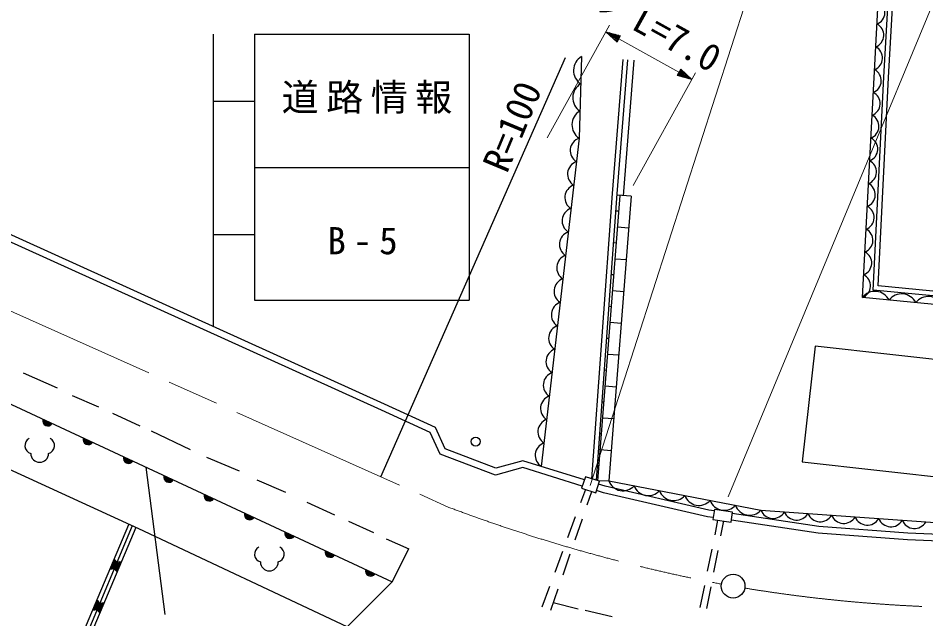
# Model space of a CAD drawing. Units: millimetres, scale not verified. Extents: x 40000 to 680000, y 20000 to 380000.
# Drawn here: x 116189 to 177384, y 272112 to 312591 of the extents above; entities that cross this region are included whole.
import ezdxf
from ezdxf.enums import TextEntityAlignment as Align

# ---------------------------------------------------------------- set-up
doc = ezdxf.new("R2010")
doc.units = ezdxf.units.MM
doc.header["$LTSCALE"] = 1000
doc.linetypes.add('CHAIN', pattern=[18.5, 12, -1.5, 3.5, -1.5])
for name, color, linetype, lineweight in [('M-BGD', 7, 'Continuous', 25), ('M-BMK', 2, 'CHAIN', 13), ('M-BMK-SRVR', 3, 'Continuous', 25), ('M-STR-HTXT', 7, 'Continuous', 13), ('M-STR-STRC', 7, 'Continuous', 25), ('M-STR-STRD', 7, 'Continuous', 25)]:
    doc.layers.add(name, color=color, linetype=linetype, lineweight=lineweight)
doc.styles.add('ＭＳ ゴシック', font='')
doc.styles.get('ＭＳ ゴシック').set_extended_font_data('MS Gothic')

msp = doc.modelspace()

# ---------------------------------------------------------------- linework, layer by layer
at = {"layer": 'M-BGD'}
for p, q in [((157003, 300628), (157724, 309750)), ((155263, 281421), (156767, 300647)), ((157515, 300588), (156015, 281416)), ((157515, 300588), (156568, 300662)), ((156684, 299575), (156490, 299590)), ((157347, 298445), (156600, 298503)), ((156516, 297432), (156335, 297446)), ((157180, 296301), (156432, 296360)), ((156348, 295288), (156179, 295301)), ((157012, 294158), (156264, 294216)), ((156180, 293145), (156023, 293157)), ((156844, 292014), (156096, 292073)), ((156013, 291001), (155868, 291012)), ((156676, 289871), (155929, 289929)), ((155845, 288858), (155712, 288868)), ((156509, 287727), (155761, 287786)), ((155677, 286714), (155557, 286724)), ((156341, 285584), (155593, 285643)), ((155509, 284571), (155401, 284579)), ((156173, 283441), (155425, 283499)), ((155342, 282427), (155245, 282435)), ((156015, 281416), (155387, 281380)), ((154428, 280833), (154093, 279924)), ((154560, 279793), (154871, 280690)), ((116749, 262086), (123651, 278474)), ((153747, 278986), (153228, 277579)), ((153742, 277431), (154233, 278848)), ((163346, 278769), (163147, 277784)), ((163569, 277710), (163761, 278709)), ((123882, 278377), (116980, 261989)), ((124119, 278277), (117217, 261889)), ((141406, 274617), (142520, 276832)), ((152882, 276641), (152363, 275233)), ((162949, 276804), (162652, 275334)), ((163097, 275255), (163380, 276728)), ((152923, 275068), (153414, 276486)), ((152017, 274295), (151498, 272888)), ((162454, 274353), (162157, 272883)), ((162626, 272800), (162909, 274273)), ((152104, 272706), (152596, 274124))]:
    msp.add_line(p, q, dxfattribs=at)
for points in [[(156015, 281416), (166260, 279437), (178973, 278531), (182488, 281354), (183181, 289398), (180287, 293073), (173113, 293766), (174410, 318339)], [(203067, 310980), (202588, 302421), (201789, 296793), (196285, 295692), (193923, 295301), (190425, 291555), (189378, 281718), (183305, 280955), (183962, 289637), (180926, 293579), (173841, 294254), (174552, 308618), (175102, 318437)], [(202749, 310997), (202270, 302453), (201505, 297061), (196227, 296006), (193764, 295598), (190120, 291695), (189087, 282003), (183652, 281320), (184289, 289735), (181094, 293883), (174175, 294542), (174870, 308601), (175420, 318419)], [(154160, 310001), (154001, 304497), (151456, 282384)], [(154870, 281548), (156264, 300767), (156975, 309805)], [(155174, 281449), (156574, 300744), (157284, 309781)], [(154361, 281482), (150218, 282768), (148385, 282275), (144967, 283561), (144318, 285000), (140879, 286589), (95973, 306920)], [(154222, 281054), (150209, 282300), (148362, 281803), (144633, 283205), (143976, 284661), (140692, 286179), (95787, 306510)], [(89577, 298562), (105819, 291161), (141406, 274617)], [(124317, 278187), (105148, 286967), (105819, 291161)], [(216272, 283359), (199823, 279493), (196753, 279052), (192891, 278485), (188422, 278026), (180465, 277708), (176176, 277884), (170163, 278344), (164336, 279206)], [(216375, 282921), (199907, 279051), (196817, 278607), (192947, 278038), (188454, 277577), (180464, 277257), (176150, 277435), (170113, 277896), (164271, 278761)], [(163111, 279388), (162757, 279440), (155759, 281048), (155323, 281183)], [(163047, 278942), (162673, 278997), (155642, 280613), (155185, 280755)], [(141406, 274617), (138372, 271583), (124317, 278187)]]:
    msp.add_lwpolyline(points, dxfattribs=at)
for points in [[(169047, 282704), (179523, 281532), (180393, 289310), (169918, 290482)], [(154177, 280915), (155136, 280604), (155387, 281380), (154429, 281691)], [(163028, 278815), (164253, 278638), (164350, 279306), (163125, 279484)]]:
    msp.add_lwpolyline(points, close=True, dxfattribs=at)
for centre, radius, start, end in [((173785, 312982), 841, 290.9173, 63.04409), ((173704, 311446), 841, 290.9173, 63.04409), ((173623, 309910), 841, 290.9173, 63.04409), ((154726, 309066), 1092, 121.17371, 235.50038), ((173542, 308374), 841, 290.9173, 63.04409), ((154673, 307232), 1092, 121.17371, 235.50038), ((173461, 306838), 841, 290.9173, 63.04409), ((154619, 305397), 1092, 121.17371, 235.50038), ((173380, 305303), 841, 290.9173, 63.04409), ((154289, 303663), 882, 109.09925, 237.77355), ((173299, 303767), 841, 290.9173, 63.04409), ((154107, 302084), 882, 109.09925, 237.77355), ((173218, 302231), 841, 290.9173, 63.04409), ((153926, 300504), 882, 109.09925, 237.77355), ((173137, 300695), 841, 290.9173, 63.04409), ((173056, 299159), 841, 290.9173, 63.04409), ((153744, 298925), 882, 109.09925, 237.77355), ((153562, 297345), 882, 109.09925, 237.77355), ((172975, 297623), 841, 290.9173, 63.04409), ((172894, 296087), 841, 290.9173, 63.04409), ((153380, 295766), 882, 109.09925, 237.77355), ((153199, 294186), 882, 109.09925, 237.77355), ((172813, 294551), 841, 290.9173, 63.04409), ((173956, 293120), 1062, 26.42169, 142.55042), ((175749, 292947), 1062, 26.42169, 142.55042), ((177543, 292774), 1062, 26.42169, 142.55042), ((153017, 292607), 882, 109.09925, 237.77355), ((152835, 291027), 882, 109.09925, 237.77355), ((152654, 289448), 882, 109.09925, 237.77355), ((152472, 287868), 882, 109.09925, 237.77355), ((152290, 286289), 882, 109.09925, 237.77355), ((118195, 285467), 354, 163.86317, 326.26835), ((118195, 285467), 283, 166.08721, 324.04431), ((118195, 285467), 212, 169.83353, 320.29798), ((118195, 285467), 142, 177.54526, 312.58625), ((118195, 285467), 100, 187.86293, 302.26859), ((118195, 285467), 100, 187.86293, 302.26859), ((152108, 284709), 882, 109.09925, 237.77355), ((117176, 283779), 536, 116.08703, 255.33416), ((118105, 283779), 536, 284.66584, 63.91297), ((120915, 284203), 354, 163.86317, 326.26835), ((120915, 284203), 283, 166.08721, 324.04431), ((120915, 284203), 212, 169.83353, 320.29798), ((120915, 284203), 142, 177.54526, 312.58625), ((120915, 284203), 100, 187.86293, 302.26859), ((120915, 284203), 100, 187.86293, 302.26859), ((151927, 283130), 882, 109.09925, 237.77355), ((117640, 283261), 600, 180, 0), ((123635, 282938), 354, 163.86317, 326.26835), ((123635, 282938), 283, 166.08721, 324.04431), ((123635, 282938), 212, 169.83353, 320.29798), ((123635, 282938), 142, 177.54526, 312.58625), ((123635, 282938), 100, 187.86293, 302.26859), ((123635, 282938), 100, 187.86293, 302.26859), ((126356, 281673), 354, 163.86317, 326.26835), ((126356, 281673), 283, 166.08721, 324.04431), ((126356, 281673), 212, 169.83353, 320.29798), ((126356, 281673), 142, 177.54526, 312.58625), ((126356, 281673), 100, 187.86293, 302.26859), ((126356, 281673), 100, 187.86293, 302.26859), ((156965, 281748), 1006, 199.26406, 318.86178), ((158672, 281418), 1006, 199.26406, 318.86178), ((129076, 280408), 354, 163.86317, 326.26835), ((129076, 280408), 283, 166.08721, 324.04431), ((129076, 280408), 212, 169.83353, 320.29798), ((129076, 280408), 142, 177.54526, 312.58625), ((129076, 280408), 100, 187.86293, 302.26859), ((129076, 280408), 100, 187.86293, 302.26859), ((160380, 281088), 1006, 199.26406, 318.86178), ((162087, 280759), 1006, 199.26406, 318.86178), ((163795, 280429), 1006, 199.26406, 318.86178), ((165502, 280099), 1006, 199.26406, 318.86178), ((131796, 279144), 354, 163.86317, 326.26835), ((131796, 279144), 283, 166.08721, 324.04431), ((131796, 279144), 212, 169.83353, 320.29798), ((131796, 279144), 142, 177.54526, 312.58625), ((131796, 279144), 100, 187.86293, 302.26859), ((131796, 279144), 100, 187.86293, 302.26859), ((167082, 279764), 884, 201.69413, 330.15738), ((168671, 279650), 884, 201.69413, 330.15738), ((170260, 279537), 884, 201.69413, 330.15738), ((171849, 279424), 884, 201.69413, 330.15738), ((173438, 279311), 884, 201.69413, 330.15738), ((175027, 279198), 884, 201.69413, 330.15738), ((176616, 279085), 884, 201.69413, 330.15738), ((134517, 277879), 354, 163.86317, 326.26835), ((134517, 277879), 283, 166.08721, 324.04431), ((134517, 277879), 212, 169.83353, 320.29798), ((134517, 277879), 142, 177.54526, 312.58625), ((134517, 277879), 100, 187.86293, 302.26859), ((134517, 277879), 100, 187.86293, 302.26859), ((132659, 276464), 536, 116.08703, 255.33416), ((133588, 276464), 536, 284.66584, 63.91297), ((137237, 276614), 354, 163.86317, 326.26835), ((137237, 276614), 283, 166.08721, 324.04431), ((137237, 276614), 212, 169.83353, 320.29798), ((137237, 276614), 142, 177.54526, 312.58625), ((137237, 276614), 100, 187.86293, 302.26859), ((137237, 276614), 100, 187.86293, 302.26859), ((122479, 275831), 354, 255.95792, 58.3631), ((122479, 275831), 283, 258.18196, 56.13906), ((122479, 275831), 212, 261.92828, 52.39273), ((122479, 275831), 142, 269.64001, 44.681), ((122479, 275831), 100, 279.95768, 34.36334), ((122479, 275831), 100, 279.95768, 34.36334), ((123047, 275592), 354, 75.95792, 238.3631), ((123047, 275592), 283, 78.18196, 236.13906), ((123047, 275592), 212, 81.92828, 232.39273), ((123047, 275592), 142, 89.64001, 224.681), ((123047, 275592), 100, 99.95768, 214.36334), ((123047, 275592), 100, 99.95768, 214.36334), ((133123, 275945), 600, 180, 0), ((139958, 275350), 354, 163.86317, 326.26835), ((139958, 275350), 283, 166.08721, 324.04431), ((139958, 275350), 212, 169.83353, 320.29798), ((139958, 275350), 142, 177.54526, 312.58625), ((139958, 275350), 100, 187.86293, 302.26859), ((139958, 275350), 100, 187.86293, 302.26859), ((121315, 273066), 354, 255.95792, 58.3631), ((121315, 273066), 283, 258.18196, 56.13906), ((121315, 273066), 212, 261.92828, 52.39273), ((121315, 273066), 142, 269.64001, 44.681), ((121315, 273066), 100, 279.95768, 34.36334), ((121315, 273066), 100, 279.95768, 34.36334), ((121882, 272827), 354, 75.95792, 238.3631), ((121882, 272827), 283, 78.18196, 236.13906), ((121882, 272827), 212, 81.92828, 232.39273), ((121882, 272827), 142, 89.64001, 224.681), ((121882, 272827), 100, 99.95768, 214.36334), ((121882, 272827), 100, 99.95768, 214.36334)]:
    msp.add_arc(centre, radius, start, end, dxfattribs=at)
at = {"layer": 'M-BMK'}
msp.add_line((80287, 308705), (145230, 279626), dxfattribs=at)
for centre, radius, start, end in [((184451, 383736), 111253, 249.35739, 259.19792), ((181552, 373962), 101112, 260.6801, 274.70703)]:
    msp.add_arc(centre, radius, start, end, dxfattribs=at)
at = {"layer": 'M-BMK-SRVR'}
msp.add_line((140649, 281677), (153089, 309943), dxfattribs=at)
msp.add_circle((164388, 274316), 800, dxfattribs=at)
at = {"layer": 'M-STR-HTXT'}
for p, q in [((151857, 304537), (156055, 312110)), ((155813, 311673), (156566, 310969)), ((155813, 311673), (156809, 311406)), ((155813, 311673), (156688, 311188)), ((156663, 311144), (155964, 311532)), ((156712, 311231), (156012, 311619)), ((156211, 311566), (156736, 311275)), ((156760, 311319), (156410, 311513)), ((156114, 311391), (156639, 311100)), ((156615, 311057), (156265, 311250)), ((156416, 311110), (156591, 311013)), ((156566, 310969), (156809, 311406)), ((156610, 311460), (156784, 311363)), ((156688, 311188), (160734, 308945)), ((160855, 309163), (160613, 308726)), ((160807, 309076), (161157, 308882)), ((161006, 309023), (160831, 309120)), ((161609, 308460), (160855, 309163)), ((157653, 301324), (161851, 308897)), ((161609, 308460), (160613, 308726)), ((160812, 308673), (160637, 308770)), ((160661, 308814), (161011, 308620)), ((161210, 308566), (160686, 308857)), ((160710, 308901), (161409, 308513)), ((161609, 308460), (160734, 308945)), ((160758, 308988), (161458, 308601)), ((161307, 308741), (160782, 309032))]:
    msp.add_line(p, q, dxfattribs=at)
for points in [[(164062, 280327), (186825, 335156), (163885, 335156)], [(154759, 281108), (169531, 327024), (149331, 327024)]]:
    msp.add_lwpolyline(points, dxfattribs=at)
at = {"layer": 'M-STR-STRC'}
for p, q in [((129328, 311522), (129328, 291819)), ((132122, 311522), (132122, 293588)), ((132122, 311522), (146591, 311522)), ((146591, 311522), (146591, 293588)), ((129328, 307008), (132122, 307008)), ((132122, 302535), (146591, 302535)), ((129328, 298021), (132122, 298021)), ((132122, 293588), (146591, 293588)), ((126094, 272412), (124829, 282323))]:
    msp.add_line(p, q, dxfattribs=at)
msp.add_circle((147028, 284059), 305, dxfattribs=at)
at = {"layer": 'M-STR-STRD'}
for p, q in [((116528, 288685), (118814, 287669)), ((119830, 287161), (121608, 286399)), ((122539, 285976), (124402, 285129)), ((125164, 284791), (127788, 283521)), ((128889, 283013), (131090, 282081)), ((132276, 281489), (134223, 280642)), ((135662, 279965), (137525, 279118)), ((138456, 278695), (140150, 277933)), ((140996, 277509), (142520, 276832)), ((152263, 273209), (153933, 272782)), ((154407, 272690), (156236, 272260))]:
    msp.add_line(p, q, dxfattribs=at)

# ---------------------------------------------------------------- texts
at = {"layer": 'M-BMK-SRVR', "style": 'ＭＳ ゴシック'}
msp.add_text('R=100', height=1833, rotation=67.38, dxfattribs=at).set_placement((148295, 302415), align=Align.MIDDLE_LEFT)
at = {"layer": 'M-STR-HTXT', "style": 'ＭＳ ゴシック'}
msp.add_text('ガードレール L=7.0', height=1833, rotation=330.999, dxfattribs=at).set_placement((152804, 313853), align=Align.BOTTOM_CENTER)
at = {"layer": 'M-STR-STRC', "char_height": 1833, "attachment_point": 8, "style": 'ＭＳ ゴシック'}
for s, insert in [('\\T1.2;道路情報', (139956, 306142)), ('\\T1.4;B-5', (139653, 296651))]:
    msp.add_mtext(s, dxfattribs=dict(at, insert=insert))

doc.saveas('drawing.dxf')
